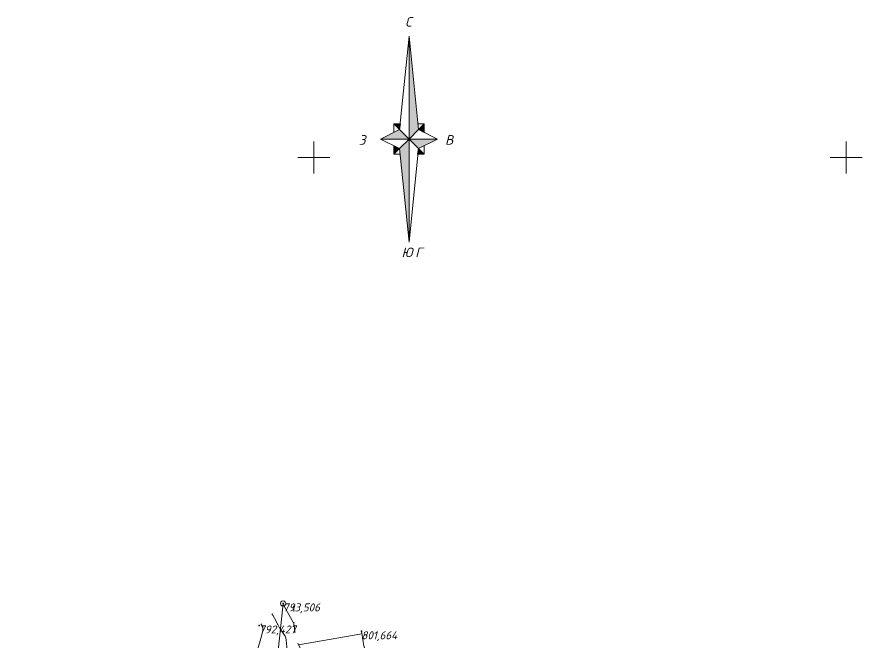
# Model space of a CAD drawing. Header units: metres. Extents: x 629572 to 645168, y 4785785 to 4790166.
# Drawn here: x 635044.2 to 635203, y 4788208.9 to 4788326.4 of the extents above; entities that cross this region are included whole.
import ezdxf

# ---------------------------------------------------------------- set-up
doc = ezdxf.new("R2010")
doc.units = ezdxf.units.M
doc.linetypes.add('Сплошная', pattern=[0])
doc.linetypes.add('Штриховая 2', pattern=[4, 2, -2])
doc.layers.get('0').update_dxf_attribs({"linetype": 'CONTINUOUS'})
for name, color, linetype in [('Вспомогательные элементы', 7, 'CONTINUOUS'), ('Горизонтали', 7, 'CONTINUOUS'), ('Нурсултан', 7, 'CONTINUOUS'), ('Сетка координатная', 7, 'CONTINUOUS'), ('Столбы железобетонные', 7, 'CONTINUOUS')]:
    doc.layers.add(name, color=color, linetype=linetype)
doc.layers.add('ЛЭП в.напряж.', color=10, linetype='SIL_KAB_VYSVOLT', lineweight=13)
doc.styles.add('ISOCPEUR', font='isocpeui.ttf')
doc.styles.get("Standard").update_dxf_attribs({"font": 'isocpeui.ttf'})
doc.linetypes.add('SIL_KAB_VYSVOLT', pattern='A,1.5,["<<",Standard,S=1.6,R=0,X=-1.5,Y=-0.8],5,0,1.5,[">>",Standard,S=1.6,R=0,X=-2.14,Y=-0.8],-2,8,-2', length=20)

# ---------------------------------------------------------------- blocks, each defined once
blk = doc.blocks.new('26 - 108.1.1 опоры  жб d-1.0')
blk.add_hatch(color=7).paths.add_polyline_path([(0, 0.05), (-0.05, 0), (0, -0.05), (0.05, 0)])
at = {"color": 7, "linetype": 'Continuous', "lineweight": 0, "const_width": 0.1, "flags": 128}
blk.add_lwpolyline([(0, 0.5), (0.19, 0.46), (0.35, 0.35), (0.46, 0.19), (0.5, 0), (0.46, -0.19), (0.35, -0.35), (0.19, -0.46), (0, -0.5), (-0.19, -0.46), (-0.35, -0.35), (-0.46, -0.19), (-0.5, 0), (-0.46, 0.19), (-0.35, 0.35), (-0.19, 0.46), (0, 0.5)], close=True, dxfattribs=at)
at = {"color": 7, "linetype": 'Continuous', "lineweight": 0, "true_color": 0xffffff, "flags": 128}
blk.add_lwpolyline([(0, 0.5), (-0.25, 0.43), (-0.43, 0.25), (-0.5, 0), (-0.43, -0.25), (-0.25, -0.43), (0, -0.5), (0.25, -0.43), (0.43, -0.25), (0.5, 0), (0.43, 0.25), (0.25, 0.43), (0, 0.5)], close=True, dxfattribs=at)
at = {"color": 7, "linetype": 'Continuous', "lineweight": 0, "flags": 128}
for points in [[(0, 0.05), (-0.05, 0), (0, -0.05), (0.05, 0), (0, 0.05)], [(0, 0.05), (0.04, 0.03), (0.04, -0.03), (0, -0.05), (-0.04, -0.03), (-0.04, 0.03), (0, 0.05)]]:
    blk.add_lwpolyline(points, close=True, dxfattribs=at)
at = {"color": 7, "style": 'ISOCPEUR', "flags": 1}
for tag in ['X', 'Высота', 'Отметка(высота) верхнего провода', 'Отметка(высота) нижнего провода', 'Имя объекта CREDO-III', 'Код объекта CREDO-III', 'Отметка', 'Номер', 'Y']:
    blk.add_attdef(tag, (0, 0), '', height=2.5, dxfattribs=at)
blk = doc.blocks.new('Крест')
at = {"color": 0, "linetype": 'Continuous', "lineweight": 0, "flags": 128}
for points in [[(0, -1), (0, 1)], [(-1, 0), (1, 0)]]:
    blk.add_lwpolyline(points, dxfattribs=at)
blk = doc.blocks.new('Север')
at = {"layer": 'Вспомогательные элементы'}
for points in [[(0, 19.36), (0, 0), (1.79, 1.79)], [(-5.36, 0), (0, 0), (-1.79, 1.79)], [(-2.86, 2.86), (-1.79, 1.79), (-1.61, 2.86)], [(2.86, 2.86), (1.79, 1.79), (2.86, 1.25)], [(0, -19.36), (0, 0), (-1.79, -1.79)], [(5.36, 0), (0, 0), (1.79, -1.79)], [(-2.86, -2.86), (-1.79, -1.79), (-2.86, -1.25)], [(2.86, -2.86), (1.79, -1.79), (1.61, -2.86)]]:
    blk.add_hatch(color=256, dxfattribs=at).paths.add_polyline_path(points)
at = {"layer": 'Вспомогательные элементы', "linetype": 'Continuous', "lineweight": 0, "flags": 128}
for points in [[(-1.79, 1.79), (0, 19.36)], [(-2.86, 1.25), (-2.86, 2.86)], [(1.61, 2.86), (2.86, 2.86)], [(1.79, 1.79), (5.36, 0)], [(-1.79, -1.79), (-5.36, 0)], [(2.86, -1.25), (2.86, -2.86)], [(-1.61, -2.86), (-2.86, -2.86)], [(1.79, -1.79), (0, -19.36)]]:
    blk.add_lwpolyline(points, dxfattribs=at)
for points in [[(0, 19.36), (0, 0), (1.79, 1.79), (0, 19.36)], [(-5.36, 0), (0, 0), (-1.79, 1.79), (-5.36, 0)], [(-2.86, 2.86), (-1.79, 1.79), (-1.61, 2.86), (-2.86, 2.86)], [(2.86, 2.86), (1.79, 1.79), (2.86, 1.25), (2.86, 2.86)], [(0, -19.36), (0, 0), (-1.79, -1.79), (0, -19.36)], [(5.36, 0), (0, 0), (1.79, -1.79), (5.36, 0)], [(-2.86, -2.86), (-1.79, -1.79), (-2.86, -1.25), (-2.86, -2.86)], [(2.86, -2.86), (1.79, -1.79), (1.61, -2.86), (2.86, -2.86)]]:
    blk.add_lwpolyline(points, close=True, dxfattribs=at)
at = {"layer": 'Вспомогательные элементы', "lineweight": -2, "style": 'ISOCPEUR'}
for s, p in [('С', (-0.72, 21.14)), ('З', (-9.44, -1.08)), ('В', (6.77, -1.08)), ('Ю', (-1.41, -22.21)), ('Г', (1.16, -22.21))]:
    blk.add_text(s, height=1.81, dxfattribs=at).set_placement(p)

msp = doc.modelspace()

# ---------------------------------------------------------------- linework, layer by layer
at = {"layer": 'Горизонтали', "color": 34, "linetype": 'Сплошная', "lineweight": 0, "true_color": 0xa55200, "flags": 128}
for points, elevation in [([(635094.145, 4788216.143), (635094.425, 4788215.645), (635095.616, 4788213.523), (635096.175, 4788212.508), (635096.215, 4788212.434), (635096.224, 4788212.416), (635096.242, 4788212.384), (635096.242, 4788212.383), (635096.245, 4788212.378)], 793.5), ([(635092.097, 4788214.242), (635092.247, 4788213.975), (635092.885, 4788212.833), (635093.18, 4788212.275), (635093.22, 4788212.196), (635093.463, 4788211.745), (635093.744, 4788211.268), (635094.069, 4788210.768), (635094.445, 4788210.241), (635094.449, 4788210.237), (635094.587, 4788210.012), (635094.691, 4788209.709), (635094.785, 4788209.252), (635094.872, 4788208.627), (635094.986, 4788207.424), (635095.078, 4788206.013), (635095.129, 4788204.686), (635095.134, 4788203.584), (635095.116, 4788203.071), (635095.08, 4788202.625), (635095.025, 4788202.217), (635094.947, 4788201.823), (635094.844, 4788201.428), (635094.707, 4788200.997), (635094.271, 4788199.838), (635093.498, 4788197.931), (635092.296, 4788195.041), (635092.026, 4788194.393), (635091.575, 4788193.302), (635091.47, 4788193.013), (635091.469, 4788193.012), (635091.346, 4788192.777), (635090.871, 4788192.057), (635090.101, 4788190.934), (635089.389, 4788189.932), (635088.78, 4788189.114), (635088.28, 4788188.489), (635087.837, 4788187.998), (635087.438, 4788187.632), (635087.075, 4788187.38), (635086.664, 4788187.183), (635086.311, 4788187.038), (635085.648, 4788186.755), (635085.269, 4788186.562), (635084.719, 4788186.279), (635083.748, 4788185.836), (635082.677, 4788185.4), (635081.831, 4788185.093), (635081.022, 4788184.839), (635080.184, 4788184.617), (635079.3, 4788184.425), (635077.727, 4788184.157), (635075.525, 4788183.853), (635074.892, 4788183.77), (635074.098, 4788183.653), (635073.695, 4788183.567), (635073.667, 4788183.559), (635073.515, 4788183.523), (635072.726, 4788183.339), (635071.31, 4788182.988), (635069.924, 4788182.644), (635068.976, 4788182.433), (635068.963, 4788182.431), (635068.587, 4788182.363), (635068.103, 4788182.253), (635067.24, 4788182.024), (635066.517, 4788181.795), (635065.821, 4788181.502), (635064.511, 4788180.824), (635063.908, 4788180.503), (635063.446, 4788180.288), (635063.114, 4788180.196), (635062.498, 4788180.088), (635061.818, 4788179.993), (635061.716, 4788179.982), (635061.144, 4788179.894), (635060.439, 4788179.666), (635060.332, 4788179.627), (635059.926, 4788179.483), (635059.37, 4788179.285), (635059.083, 4788179.167), (635059.069, 4788179.159), (635059.065, 4788179.156), (635059.063, 4788179.156), (635059.062, 4788179.155)], 793), ([(635090.048, 4788212.341), (635090.069, 4788212.305), (635090.156, 4788212.15), (635090.197, 4788212.071), (635090.201, 4788212.064), (635090.232, 4788212.003), (635090.268, 4788211.939), (635090.31, 4788211.872), (635090.359, 4788211.802), (635090.359, 4788211.801), (635090.39, 4788211.731), (635090.413, 4788211.589), (635090.418, 4788211.339), (635090.379, 4788211.008), (635090.292, 4788210.569), (635090.156, 4788210.021), (635089.785, 4788208.721), (635089.343, 4788207.278), (635088.966, 4788206.08), (635088.803, 4788205.567), (635088.755, 4788205.413), (635088.677, 4788205.168), (635088.666, 4788205.133)], 792.5)]:
    msp.add_lwpolyline(points, dxfattribs=dict(at, elevation=elevation))
at = {"layer": 'ЛЭП в.напряж.', "lineweight": 13}
msp.add_lwpolyline([(635094.192, 4788216.187), (635091.807, 4788193.096), (635037.688, 4788203.077), (634989.445, 4788212.408), (634943.944, 4788221.156), (634903.173, 4788229.756), (634855.942, 4788238.087), (634815.233, 4788217.108), (634760.25, 4788226.648), (634705.654, 4788234.71), (634655.704, 4788243.501), (634645.081, 4788239.296), (634600.493, 4788288.281), (634571.888, 4788284.167), (634525.981, 4788278.309), (634467.227, 4788288.266), (634469.815, 4788291.316)], dxfattribs=at)
at = {"layer": 'Нурсултан', "color": 251, "linetype": 'Штриховая 2', "lineweight": 0, "flags": 128}
msp.add_lwpolyline([(635104.852, 4788169.106), (635104.312, 4788169.941), (635103.844, 4788170.666), (635103.366, 4788171.489), (635103.179, 4788171.868), (635103.032, 4788172.217), (635102.925, 4788172.538), (635102.857, 4788172.832), (635102.742, 4788173.721), (635102.616, 4788175.086), (635102.496, 4788176.772), (635102.391, 4788178.609), (635102.315, 4788180.373), (635102.265, 4788182.043), (635102.245, 4788183.555), (635102.255, 4788184.876), (635102.316, 4788185.956), (635102.459, 4788187.174), (635102.658, 4788188.414), (635102.792, 4788189.156), (635103.261, 4788191.757), (635103.408, 4788192.754), (635103.505, 4788193.642), (635103.564, 4788194.639), (635103.558, 4788195.558), (635103.485, 4788196.415), (635103.346, 4788197.22), (635103.249, 4788197.609), (635103.125, 4788198.016), (635102.796, 4788198.891), (635102.359, 4788199.848), (635101.809, 4788200.896), (635101.221, 4788201.914), (635100.52, 4788203.046), (635098.568, 4788206.009), (635098.306, 4788206.408), (635097.734, 4788207.302), (635097.257, 4788208.12), (635096.968, 4788208.73), (635096.748, 4788209.364), (635096.568, 4788210.037), (635096.425, 4788210.755), (635096.318, 4788211.526), (635096.247, 4788212.331), (635096.206, 4788213.223), (635096.191, 4788214.22), (635096.2, 4788215.59)], dxfattribs=at)
at = {"layer": 'Нурсултан', "color": 251, "linetype": 'Сплошная', "lineweight": 0, "flags": 128}
msp.add_lwpolyline([(635105.057, 4788168.65), (635110.837, 4788167.088), (635111.124, 4788167.746), (635111.314, 4788168.258), (635111.399, 4788168.583), (635111.455, 4788168.938), (635111.481, 4788169.323), (635111.478, 4788169.746), (635111.408, 4788170.564), (635111.159, 4788172.375), (635111.126, 4788172.787), (635111.122, 4788173.139), (635111.147, 4788173.608), (635111.197, 4788174.147), (635111.507, 4788176.457), (635111.573, 4788177.254), (635111.565, 4788177.549), (635111.527, 4788177.878), (635111.313, 4788178.979), (635111.253, 4788179.387), (635111.235, 4788179.789), (635111.269, 4788180.148), (635111.336, 4788180.417), (635111.463, 4788180.801), (635112.343, 4788183.131), (635112.772, 4788184.397), (635112.947, 4788185.008), (635113.083, 4788185.565), (635113.178, 4788186.073), (635113.234, 4788186.534), (635113.291, 4788187.719), (635113.34, 4788189.793), (635113.401, 4788195.909), (635113.405, 4788199.18), (635113.39, 4788201.927), (635113.358, 4788203.799), (635113.31, 4788204.667), (635113.26, 4788204.831), (635113.166, 4788204.971), (635113.025, 4788205.09), (635112.837, 4788205.189), (635112.627, 4788205.263), (635112.366, 4788205.327), (635111.248, 4788205.503), (635110.8, 4788205.606), (635110.586, 4788205.683), (635110.411, 4788205.773), (635110.27, 4788205.879), (635110.162, 4788206.001), (635109.994, 4788206.285), (635109.835, 4788206.648), (635109.682, 4788207.093), (635109.534, 4788207.624), (635109.394, 4788208.227), (635109.252, 4788208.938), (635108.911, 4788210.945)], dxfattribs=at)
at = {"layer": 'Нурсултан', "color": 251, "linetype": 'Continuous', "lineweight": 0, "flags": 128}
msp.add_lwpolyline([(635108.989, 4788210.485), (635097.112, 4788208.427)], dxfattribs=at)
at = {"layer": 'Нурсултан', "color": 7}
for p in [(635094.192, 4788216.187, 6.829), (635096.2, 4788215.59, 7.055), (635089.727, 4788212.043, 5.75), (635108.911, 4788210.945, 14.987)]:
    msp.add_point(p, dxfattribs=at)

# ---------------------------------------------------------------- block references
msp.add_blockref('Север', (635117.867, 4788303.475))
at = {"layer": 'Сетка координатная', "color": 136, "linetype": 'Continuous', "true_color": 0x008080, "xscale": 3, "yscale": 3}
for p in [(635100, 4788300), (635200, 4788300)]:
    msp.add_blockref('Крест', p, dxfattribs=at)
at = {"layer": 'Столбы железобетонные', "color": 7, "linetype": 'Continuous'}
msp.add_blockref('26 - 108.1.1 опоры  жб d-1.0', (635094.192, 4788216.187, 795.239), dxfattribs=at)

# ---------------------------------------------------------------- texts
at = {"layer": 'Нурсултан', "color": 251, "char_height": 1.5, "attachment_point": 1, "style": 'ISOCPEUR'}
for s, insert in [('793,506', (635094.192, 4788216.187, 6.829)), ('792,427', (635089.727, 4788212.043, 5.75)), ('801,664', (635108.911, 4788210.945, 14.987))]:
    msp.add_mtext(s, dxfattribs=dict(at, insert=insert))

doc.saveas('drawing.dxf')
